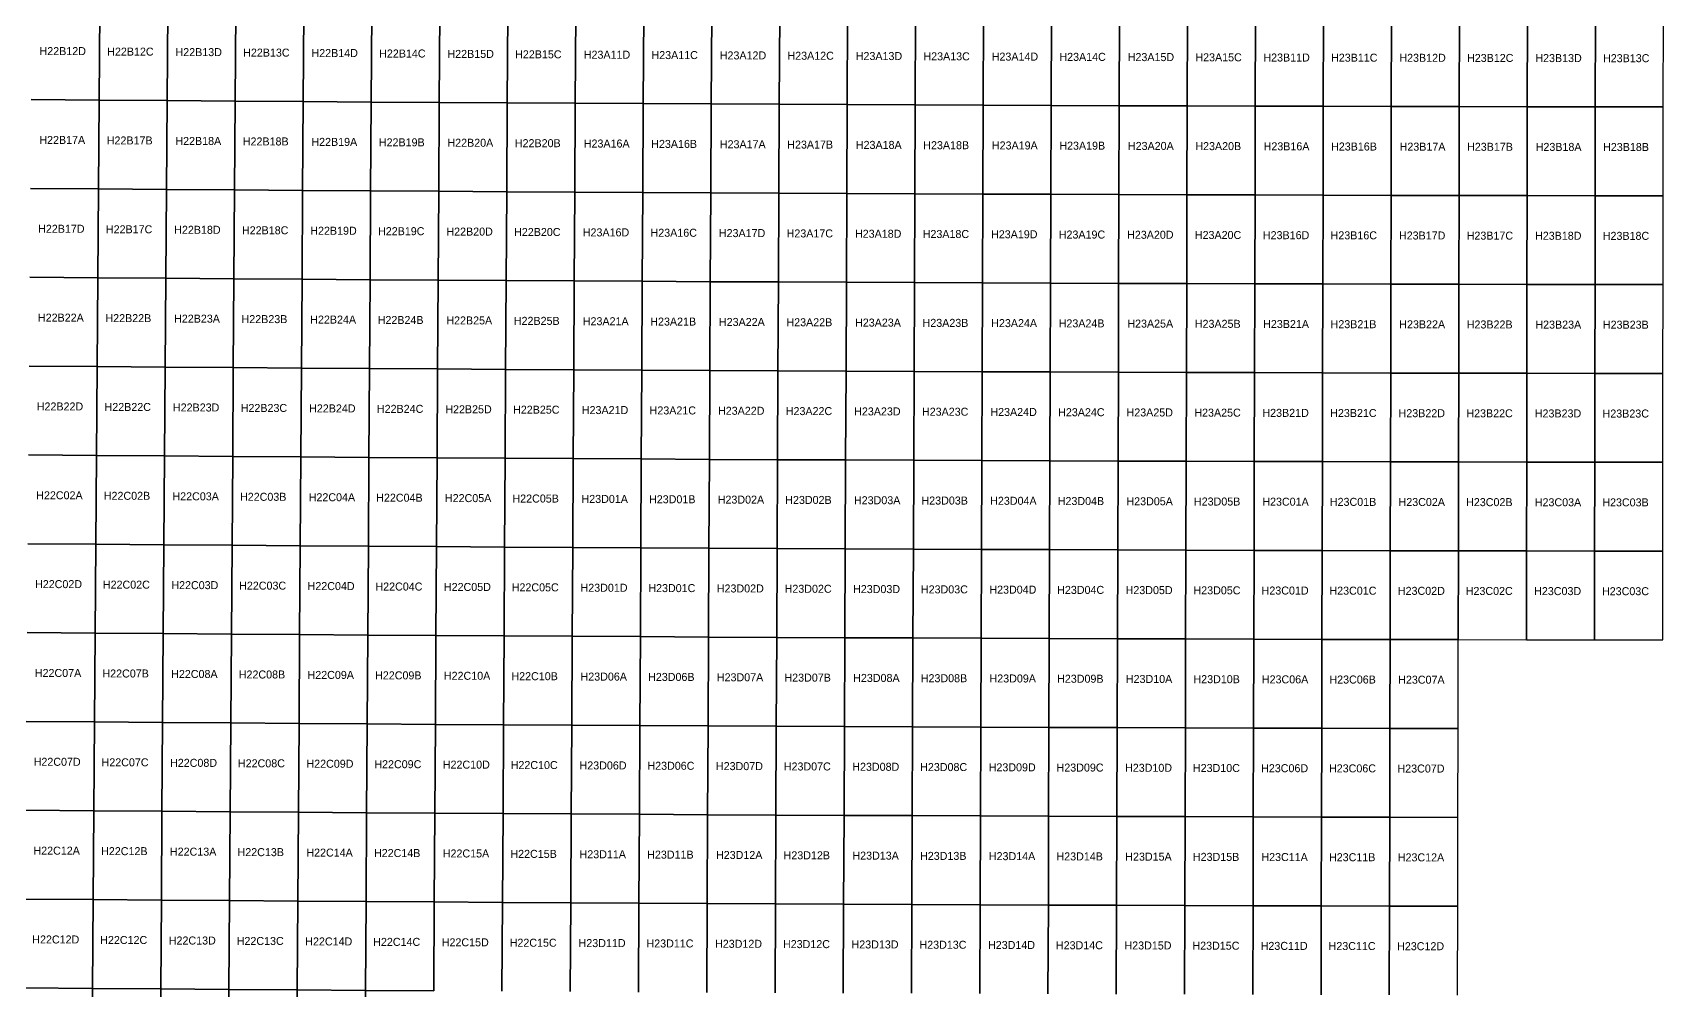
# Model space of a CAD drawing. Extents: x 333963 to 497885, y 4379816 to 4501773.
# Drawn here: x 440574 to 491508, y 4440791 to 4470720 of the extents above; entities that cross this region are included whole.
import ezdxf

# ---------------------------------------------------------------- set-up
doc = ezdxf.new("R2010")
doc.units = 0
doc.layers.add('PINDEX_5000', color=7, linetype='Continuous')

msp = doc.modelspace()

# ---------------------------------------------------------------- linework, layer by layer
at = {"layer": 'PINDEX_5000'}
for p, q in [((442654, 4468611), (442675, 4471387)), ((442675, 4471387), (442654, 4468611)), ((444778, 4468595), (444799, 4471371)), ((444799, 4471371), (444778, 4468595)), ((446902, 4468580), (446922, 4471356)), ((446922, 4471356), (446902, 4468580)), ((449026, 4468565), (449045, 4471341)), ((449045, 4471341), (449026, 4468565)), ((451150, 4468551), (451168, 4471327)), ((451168, 4471327), (451150, 4468551)), ((453274, 4468538), (453291, 4471314)), ((453291, 4471314), (453274, 4468538)), ((455398, 4468525), (455414, 4471301)), ((455414, 4471301), (455398, 4468525)), ((457522, 4468512), (457537, 4471288)), ((457537, 4471288), (457522, 4468512)), ((459646, 4468501), (459661, 4471277)), ((459661, 4471277), (459646, 4468501)), ((461770, 4468490), (461784, 4471266)), ((461784, 4471266), (461770, 4468490)), ((463894, 4468479), (463907, 4471255)), ((463907, 4471255), (463894, 4468479)), ((466017, 4468469), (466030, 4471245)), ((466030, 4471245), (466017, 4468469)), ((468141, 4468460), (468153, 4471236)), ((468153, 4471236), (468141, 4468460)), ((470265, 4468451), (470276, 4471227)), ((470276, 4471227), (470265, 4468451)), ((472389, 4468443), (472399, 4471219)), ((472399, 4471219), (472389, 4468443)), ((474513, 4468436), (474523, 4471212)), ((474523, 4471212), (474513, 4468436)), ((476637, 4468429), (476646, 4471205)), ((476646, 4471205), (476637, 4468429)), ((478761, 4468422), (478769, 4471198)), ((478769, 4471198), (478761, 4468422)), ((480885, 4468417), (480892, 4471193)), ((480892, 4471193), (480885, 4468417)), ((483009, 4468412), (483015, 4471188)), ((483015, 4471188), (483009, 4468412)), ((485133, 4468407), (485138, 4471183)), ((485138, 4471183), (485133, 4468407)), ((487257, 4468403), (487261, 4471179)), ((487261, 4471179), (487257, 4468403)), ((489380, 4468400), (489384, 4471176)), ((489384, 4471176), (489380, 4468400)), ((491504, 4468397), (491508, 4471173)), ((442654, 4468611), (440530, 4468628)), ((440530, 4468628), (442654, 4468611)), ((442633, 4465835), (442654, 4468611)), ((442654, 4468611), (442633, 4465835)), ((444778, 4468595), (442654, 4468611)), ((442654, 4468611), (444778, 4468595)), ((444758, 4465819), (444778, 4468595)), ((444778, 4468595), (444758, 4465819)), ((446902, 4468580), (444778, 4468595)), ((444778, 4468595), (446902, 4468580)), ((446883, 4465804), (446902, 4468580)), ((446902, 4468580), (446883, 4465804)), ((449026, 4468565), (446902, 4468580)), ((446902, 4468580), (449026, 4468565)), ((449007, 4465789), (449026, 4468565)), ((449026, 4468565), (449007, 4465789)), ((451150, 4468551), (449026, 4468565)), ((449026, 4468565), (451150, 4468551)), ((451132, 4465775), (451150, 4468551)), ((451150, 4468551), (451132, 4465775)), ((453274, 4468538), (451150, 4468551)), ((451150, 4468551), (453274, 4468538)), ((453257, 4465761), (453274, 4468538)), ((453274, 4468538), (453257, 4465761)), ((455398, 4468525), (453274, 4468538)), ((453274, 4468538), (455398, 4468525)), ((455381, 4465749), (455398, 4468525)), ((455398, 4468525), (455381, 4465749)), ((457522, 4468512), (455398, 4468525)), ((455398, 4468525), (457522, 4468512)), ((457506, 4465736), (457522, 4468512)), ((457522, 4468512), (457506, 4465736)), ((459646, 4468501), (457522, 4468512)), ((457522, 4468512), (459646, 4468501)), ((459631, 4465725), (459646, 4468501)), ((459646, 4468501), (459631, 4465725)), ((461770, 4468490), (459646, 4468501)), ((459646, 4468501), (461770, 4468490)), ((461755, 4465713), (461770, 4468490)), ((461770, 4468490), (461755, 4465713)), ((463894, 4468479), (461770, 4468490)), ((461770, 4468490), (463894, 4468479)), ((463880, 4465703), (463894, 4468479)), ((463894, 4468479), (463880, 4465703)), ((466017, 4468469), (463894, 4468479)), ((463894, 4468479), (466017, 4468469)), ((466005, 4465693), (466017, 4468469)), ((466017, 4468469), (466005, 4465693)), ((468141, 4468460), (466017, 4468469)), ((466017, 4468469), (468141, 4468460)), ((468130, 4465684), (468141, 4468460)), ((468141, 4468460), (468130, 4465684)), ((470265, 4468451), (468141, 4468460)), ((468141, 4468460), (470265, 4468451)), ((470254, 4465675), (470265, 4468451)), ((470265, 4468451), (470254, 4465675)), ((472389, 4468443), (470265, 4468451)), ((470265, 4468451), (472389, 4468443)), ((472379, 4465667), (472389, 4468443)), ((472389, 4468443), (472379, 4465667)), ((474513, 4468436), (472389, 4468443)), ((472389, 4468443), (474513, 4468436)), ((474504, 4465659), (474513, 4468436)), ((474513, 4468436), (474504, 4465659)), ((476637, 4468429), (474513, 4468436)), ((474513, 4468436), (476637, 4468429)), ((476628, 4465653), (476637, 4468429)), ((476637, 4468429), (476628, 4465653)), ((478761, 4468422), (476637, 4468429)), ((476637, 4468429), (478761, 4468422)), ((478753, 4465646), (478761, 4468422)), ((478761, 4468422), (478753, 4465646)), ((480885, 4468417), (478761, 4468422)), ((478761, 4468422), (480885, 4468417)), ((480878, 4465641), (480885, 4468417)), ((480885, 4468417), (480878, 4465641)), ((483009, 4468412), (480885, 4468417)), ((480885, 4468417), (483009, 4468412)), ((483002, 4465635), (483009, 4468412)), ((483009, 4468412), (483002, 4465635)), ((485133, 4468407), (483009, 4468412)), ((483009, 4468412), (485133, 4468407)), ((485127, 4465631), (485133, 4468407)), ((485133, 4468407), (485127, 4465631)), ((487257, 4468403), (485133, 4468407)), ((485133, 4468407), (487257, 4468403)), ((487252, 4465627), (487257, 4468403)), ((487257, 4468403), (487252, 4465627)), ((489380, 4468400), (487257, 4468403)), ((487257, 4468403), (489380, 4468400)), ((489377, 4465624), (489380, 4468400)), ((489380, 4468400), (489377, 4465624)), ((491504, 4468397), (489380, 4468400)), ((489380, 4468400), (491504, 4468397)), ((491501, 4465621), (491504, 4468397)), ((442633, 4465835), (440508, 4465851)), ((440508, 4465851), (442633, 4465835)), ((442612, 4463059), (442633, 4465835)), ((442633, 4465835), (442612, 4463059)), ((444758, 4465819), (442633, 4465835)), ((442633, 4465835), (444758, 4465819)), ((444737, 4463043), (444758, 4465819)), ((444758, 4465819), (444737, 4463043)), ((446883, 4465804), (444758, 4465819)), ((444758, 4465819), (446883, 4465804)), ((446863, 4463028), (446883, 4465804)), ((446883, 4465804), (446863, 4463028)), ((449007, 4465789), (446883, 4465804)), ((446883, 4465804), (449007, 4465789)), ((448988, 4463013), (449007, 4465789)), ((449007, 4465789), (448988, 4463013)), ((451132, 4465775), (449007, 4465789)), ((449007, 4465789), (451132, 4465775)), ((451114, 4462999), (451132, 4465775)), ((451132, 4465775), (451114, 4462999)), ((453257, 4465761), (451132, 4465775)), ((451132, 4465775), (453257, 4465761)), ((453239, 4462985), (453257, 4465761)), ((453257, 4465761), (453239, 4462985)), ((455381, 4465749), (453257, 4465761)), ((453257, 4465761), (455381, 4465749)), ((455365, 4462973), (455381, 4465749)), ((455381, 4465749), (455365, 4462973)), ((457506, 4465736), (455381, 4465749)), ((455381, 4465749), (457506, 4465736)), ((457490, 4462960), (457506, 4465736)), ((457506, 4465736), (457490, 4462960)), ((459631, 4465725), (457506, 4465736)), ((457506, 4465736), (459631, 4465725)), ((459616, 4462949), (459631, 4465725)), ((459631, 4465725), (459616, 4462949)), ((461755, 4465713), (459631, 4465725)), ((459631, 4465725), (461755, 4465713)), ((461741, 4462937), (461755, 4465713)), ((461755, 4465713), (461741, 4462937)), ((463880, 4465703), (461755, 4465713)), ((461755, 4465713), (463880, 4465703)), ((463867, 4462927), (463880, 4465703)), ((463880, 4465703), (463867, 4462927)), ((466005, 4465693), (463880, 4465703)), ((463880, 4465703), (466005, 4465693)), ((465992, 4462917), (466005, 4465693)), ((466005, 4465693), (465992, 4462917)), ((468130, 4465684), (466005, 4465693)), ((466005, 4465693), (468130, 4465684)), ((468118, 4462908), (468130, 4465684)), ((468130, 4465684), (468118, 4462908)), ((470254, 4465675), (468130, 4465684)), ((468130, 4465684), (470254, 4465675)), ((470243, 4462899), (470254, 4465675)), ((470254, 4465675), (470243, 4462899)), ((472379, 4465667), (470254, 4465675)), ((470254, 4465675), (472379, 4465667)), ((472369, 4462891), (472379, 4465667)), ((472379, 4465667), (472369, 4462891)), ((474504, 4465659), (472379, 4465667)), ((472379, 4465667), (474504, 4465659)), ((474494, 4462883), (474504, 4465659)), ((474504, 4465659), (474494, 4462883)), ((476628, 4465653), (474504, 4465659)), ((474504, 4465659), (476628, 4465653)), ((476620, 4462877), (476628, 4465653)), ((476628, 4465653), (476620, 4462877)), ((478753, 4465646), (476628, 4465653)), ((476628, 4465653), (478753, 4465646)), ((478745, 4462870), (478753, 4465646)), ((478753, 4465646), (478745, 4462870)), ((480878, 4465641), (478753, 4465646)), ((478753, 4465646), (480878, 4465641)), ((480871, 4462865), (480878, 4465641)), ((480878, 4465641), (480871, 4462865)), ((483002, 4465635), (480878, 4465641)), ((480878, 4465641), (483002, 4465635)), ((482996, 4462859), (483002, 4465635)), ((483002, 4465635), (482996, 4462859)), ((485127, 4465631), (483002, 4465635)), ((483002, 4465635), (485127, 4465631)), ((485122, 4462855), (485127, 4465631)), ((485127, 4465631), (485122, 4462855)), ((487252, 4465627), (485127, 4465631)), ((485127, 4465631), (487252, 4465627)), ((487247, 4462851), (487252, 4465627)), ((487252, 4465627), (487247, 4462851)), ((489377, 4465624), (487252, 4465627)), ((487252, 4465627), (489377, 4465624)), ((489373, 4462848), (489377, 4465624)), ((489377, 4465624), (489373, 4462848)), ((491501, 4465621), (489377, 4465624)), ((489377, 4465624), (491501, 4465621)), ((491498, 4462845), (491501, 4465621)), ((442612, 4463059), (440486, 4463075)), ((440486, 4463075), (442612, 4463059)), ((442591, 4460283), (442612, 4463059)), ((442612, 4463059), (442591, 4460283)), ((444737, 4463043), (442612, 4463059)), ((442612, 4463059), (444737, 4463043)), ((444717, 4460267), (444737, 4463043)), ((444737, 4463043), (444717, 4460267)), ((446863, 4463028), (444737, 4463043)), ((444737, 4463043), (446863, 4463028)), ((446843, 4460252), (446863, 4463028)), ((446863, 4463028), (446843, 4460252)), ((448988, 4463013), (446863, 4463028)), ((446863, 4463028), (448988, 4463013)), ((448970, 4460237), (448988, 4463013)), ((448988, 4463013), (448970, 4460237)), ((451114, 4462999), (448988, 4463013)), ((448988, 4463013), (451114, 4462999)), ((451096, 4460223), (451114, 4462999)), ((451114, 4462999), (451096, 4460223)), ((453239, 4462985), (451114, 4462999)), ((451114, 4462999), (453239, 4462985)), ((453222, 4460209), (453239, 4462985)), ((453239, 4462985), (453222, 4460209)), ((455365, 4462973), (453239, 4462985)), ((453239, 4462985), (455365, 4462973)), ((455348, 4460197), (455365, 4462973)), ((455365, 4462973), (455348, 4460197)), ((457490, 4462960), (455365, 4462973)), ((455365, 4462973), (457490, 4462960)), ((457475, 4460184), (457490, 4462960)), ((457490, 4462960), (457475, 4460184)), ((459616, 4462949), (457490, 4462960)), ((457490, 4462960), (459616, 4462949)), ((459601, 4460173), (459616, 4462949)), ((459616, 4462949), (459601, 4460173)), ((461741, 4462937), (459616, 4462949)), ((459616, 4462949), (461741, 4462937)), ((461727, 4460161), (461741, 4462937)), ((461741, 4462937), (461727, 4460161)), ((463867, 4462927), (461741, 4462937)), ((461741, 4462937), (463867, 4462927)), ((463854, 4460151), (463867, 4462927)), ((463867, 4462927), (463854, 4460151)), ((465992, 4462917), (463867, 4462927)), ((463867, 4462927), (465992, 4462917)), ((465980, 4460141), (465992, 4462917)), ((465992, 4462917), (465980, 4460141)), ((468118, 4462908), (465992, 4462917)), ((465992, 4462917), (468118, 4462908)), ((468106, 4460132), (468118, 4462908)), ((468118, 4462908), (468106, 4460132)), ((470243, 4462899), (468118, 4462908)), ((468118, 4462908), (470243, 4462899)), ((470232, 4460123), (470243, 4462899)), ((470243, 4462899), (470232, 4460123)), ((472369, 4462891), (470243, 4462899)), ((470243, 4462899), (472369, 4462891)), ((472359, 4460115), (472369, 4462891)), ((472369, 4462891), (472359, 4460115)), ((474494, 4462883), (472369, 4462891)), ((472369, 4462891), (474494, 4462883)), ((474485, 4460107), (474494, 4462883)), ((474494, 4462883), (474485, 4460107)), ((476620, 4462877), (474494, 4462883)), ((474494, 4462883), (476620, 4462877)), ((476611, 4460101), (476620, 4462877)), ((476620, 4462877), (476611, 4460101)), ((478745, 4462870), (476620, 4462877)), ((476620, 4462877), (478745, 4462870)), ((478737, 4460094), (478745, 4462870)), ((478745, 4462870), (478737, 4460094)), ((480871, 4462865), (478745, 4462870)), ((478745, 4462870), (480871, 4462865)), ((480864, 4460089), (480871, 4462865)), ((480871, 4462865), (480864, 4460089)), ((482996, 4462859), (480871, 4462865)), ((480871, 4462865), (482996, 4462859)), ((482990, 4460083), (482996, 4462859)), ((482996, 4462859), (482990, 4460083)), ((485122, 4462855), (482996, 4462859)), ((482996, 4462859), (485122, 4462855)), ((485116, 4460079), (485122, 4462855)), ((485122, 4462855), (485116, 4460079)), ((487247, 4462851), (485122, 4462855)), ((485122, 4462855), (487247, 4462851)), ((487242, 4460075), (487247, 4462851)), ((487247, 4462851), (487242, 4460075)), ((489373, 4462848), (487247, 4462851)), ((487247, 4462851), (489373, 4462848)), ((489369, 4460072), (489373, 4462848)), ((489373, 4462848), (489369, 4460072)), ((491498, 4462845), (489373, 4462848)), ((489373, 4462848), (491498, 4462845)), ((491495, 4460069), (491498, 4462845)), ((442591, 4460283), (440465, 4460299)), ((440465, 4460299), (442591, 4460283)), ((442570, 4457507), (442591, 4460283)), ((442591, 4460283), (442570, 4457507)), ((444717, 4460267), (442591, 4460283)), ((442591, 4460283), (444717, 4460267)), ((444697, 4457491), (444717, 4460267)), ((444717, 4460267), (444697, 4457491)), ((446843, 4460252), (444717, 4460267)), ((444717, 4460267), (446843, 4460252)), ((446824, 4457476), (446843, 4460252)), ((446843, 4460252), (446824, 4457476)), ((448970, 4460237), (446843, 4460252)), ((446843, 4460252), (448970, 4460237)), ((448951, 4457461), (448970, 4460237)), ((448970, 4460237), (448951, 4457461)), ((451096, 4460223), (448970, 4460237)), ((448970, 4460237), (451096, 4460223)), ((451078, 4457447), (451096, 4460223)), ((451096, 4460223), (451078, 4457447)), ((453222, 4460209), (451096, 4460223)), ((451096, 4460223), (453222, 4460209)), ((453205, 4457433), (453222, 4460209)), ((453222, 4460209), (453205, 4457433)), ((455348, 4460197), (453222, 4460209)), ((453222, 4460209), (455348, 4460197)), ((455332, 4457421), (455348, 4460197)), ((455348, 4460197), (455332, 4457421)), ((457475, 4460184), (455348, 4460197)), ((455348, 4460197), (457475, 4460184)), ((457459, 4457408), (457475, 4460184)), ((457475, 4460184), (457459, 4457408)), ((459601, 4460173), (457475, 4460184)), ((457475, 4460184), (459601, 4460173)), ((459586, 4457397), (459601, 4460173)), ((459601, 4460173), (459586, 4457397)), ((461727, 4460161), (459601, 4460173)), ((459601, 4460173), (461727, 4460161)), ((461713, 4457385), (461727, 4460161)), ((461727, 4460161), (461713, 4457385)), ((463854, 4460151), (461727, 4460161)), ((461727, 4460161), (463854, 4460151)), ((463840, 4457375), (463854, 4460151)), ((463854, 4460151), (463840, 4457375)), ((465980, 4460141), (463854, 4460151)), ((463854, 4460151), (465980, 4460141)), ((465967, 4457365), (465980, 4460141)), ((465980, 4460141), (465967, 4457365)), ((468106, 4460132), (465980, 4460141)), ((465980, 4460141), (468106, 4460132)), ((468094, 4457356), (468106, 4460132)), ((468106, 4460132), (468094, 4457356)), ((470232, 4460123), (468106, 4460132)), ((468106, 4460132), (470232, 4460123)), ((470221, 4457347), (470232, 4460123)), ((470232, 4460123), (470221, 4457347)), ((472359, 4460115), (470232, 4460123)), ((470232, 4460123), (472359, 4460115)), ((472348, 4457339), (472359, 4460115)), ((472359, 4460115), (472348, 4457339)), ((474485, 4460107), (472359, 4460115)), ((472359, 4460115), (474485, 4460107)), ((474475, 4457331), (474485, 4460107)), ((474485, 4460107), (474475, 4457331)), ((476611, 4460101), (474485, 4460107)), ((474485, 4460107), (476611, 4460101)), ((476603, 4457325), (476611, 4460101)), ((476611, 4460101), (476603, 4457325)), ((478737, 4460094), (476611, 4460101)), ((476611, 4460101), (478737, 4460094)), ((478730, 4457318), (478737, 4460094)), ((478737, 4460094), (478730, 4457318)), ((480864, 4460089), (478737, 4460094)), ((478737, 4460094), (480864, 4460089)), ((480857, 4457313), (480864, 4460089)), ((480864, 4460089), (480857, 4457313)), ((482990, 4460083), (480864, 4460089)), ((480864, 4460089), (482990, 4460083)), ((482984, 4457307), (482990, 4460083)), ((482990, 4460083), (482984, 4457307)), ((485116, 4460079), (482990, 4460083)), ((482990, 4460083), (485116, 4460079)), ((485111, 4457303), (485116, 4460079)), ((485116, 4460079), (485111, 4457303)), ((487242, 4460075), (485116, 4460079)), ((485116, 4460079), (487242, 4460075)), ((487238, 4457299), (487242, 4460075)), ((487242, 4460075), (487238, 4457299)), ((489369, 4460072), (487242, 4460075)), ((487242, 4460075), (489369, 4460072)), ((489365, 4457296), (489369, 4460072)), ((489369, 4460072), (489365, 4457296)), ((491495, 4460069), (489369, 4460072)), ((489369, 4460072), (491495, 4460069)), ((491492, 4457293), (491495, 4460069)), ((442570, 4457507), (440443, 4457523)), ((440443, 4457523), (442570, 4457507)), ((442549, 4454731), (442570, 4457507)), ((442570, 4457507), (442549, 4454731)), ((444697, 4457491), (442570, 4457507)), ((442570, 4457507), (444697, 4457491)), ((444676, 4454715), (444697, 4457491)), ((444697, 4457491), (444676, 4454715)), ((446824, 4457476), (444697, 4457491)), ((444697, 4457491), (446824, 4457476)), ((446804, 4454700), (446824, 4457476)), ((446824, 4457476), (446804, 4454700)), ((448951, 4457461), (446824, 4457476)), ((446824, 4457476), (448951, 4457461)), ((448932, 4454685), (448951, 4457461)), ((448951, 4457461), (448932, 4454685)), ((451078, 4457447), (448951, 4457461)), ((448951, 4457461), (451078, 4457447)), ((451060, 4454671), (451078, 4457447)), ((451078, 4457447), (451060, 4454671)), ((453205, 4457433), (451078, 4457447)), ((451078, 4457447), (453205, 4457433)), ((453188, 4454657), (453205, 4457433)), ((453205, 4457433), (453188, 4454657)), ((455332, 4457421), (453205, 4457433)), ((453205, 4457433), (455332, 4457421)), ((455316, 4454645), (455332, 4457421)), ((455332, 4457421), (455316, 4454645)), ((457459, 4457408), (455332, 4457421)), ((455332, 4457421), (457459, 4457408)), ((457443, 4454632), (457459, 4457408)), ((457459, 4457408), (457443, 4454632)), ((459586, 4457397), (457459, 4457408)), ((457459, 4457408), (459586, 4457397)), ((459571, 4454621), (459586, 4457397)), ((459586, 4457397), (459571, 4454621)), ((461713, 4457385), (459586, 4457397)), ((459586, 4457397), (461713, 4457385)), ((461699, 4454609), (461713, 4457385)), ((461713, 4457385), (461699, 4454609)), ((463840, 4457375), (461713, 4457385)), ((461713, 4457385), (463840, 4457375)), ((463827, 4454599), (463840, 4457375)), ((463840, 4457375), (463827, 4454599)), ((465967, 4457365), (463840, 4457375)), ((463840, 4457375), (465967, 4457365)), ((465955, 4454589), (465967, 4457365)), ((465967, 4457365), (465955, 4454589)), ((468094, 4457356), (465967, 4457365)), ((465967, 4457365), (468094, 4457356)), ((468083, 4454580), (468094, 4457356)), ((468094, 4457356), (468083, 4454580)), ((470221, 4457347), (468094, 4457356)), ((468094, 4457356), (470221, 4457347)), ((470210, 4454571), (470221, 4457347)), ((470221, 4457347), (470210, 4454571)), ((472348, 4457339), (470221, 4457347)), ((470221, 4457347), (472348, 4457339)), ((472338, 4454563), (472348, 4457339)), ((472348, 4457339), (472338, 4454563)), ((474475, 4457331), (472348, 4457339)), ((472348, 4457339), (474475, 4457331)), ((474466, 4454555), (474475, 4457331)), ((474475, 4457331), (474466, 4454555)), ((476603, 4457325), (474475, 4457331)), ((474475, 4457331), (476603, 4457325)), ((476594, 4454549), (476603, 4457325)), ((476603, 4457325), (476594, 4454549)), ((478730, 4457318), (476603, 4457325)), ((476603, 4457325), (478730, 4457318)), ((478722, 4454542), (478730, 4457318)), ((478730, 4457318), (478722, 4454542)), ((480857, 4457313), (478730, 4457318)), ((478730, 4457318), (480857, 4457313)), ((480850, 4454537), (480857, 4457313)), ((480857, 4457313), (480850, 4454537)), ((482984, 4457307), (480857, 4457313)), ((480857, 4457313), (482984, 4457307)), ((482977, 4454531), (482984, 4457307)), ((482984, 4457307), (482977, 4454531)), ((485111, 4457303), (482984, 4457307)), ((482984, 4457307), (485111, 4457303)), ((485105, 4454527), (485111, 4457303)), ((485111, 4457303), (485105, 4454527)), ((487238, 4457299), (485111, 4457303)), ((485111, 4457303), (487238, 4457299)), ((487233, 4454523), (487238, 4457299)), ((487238, 4457299), (487233, 4454523)), ((489365, 4457296), (487238, 4457299)), ((487238, 4457299), (489365, 4457296)), ((489361, 4454520), (489365, 4457296)), ((489365, 4457296), (489361, 4454520)), ((491492, 4457293), (489365, 4457296)), ((489365, 4457296), (491492, 4457293)), ((491489, 4454517), (491492, 4457293)), ((442549, 4454731), (440421, 4454747)), ((440421, 4454747), (442549, 4454731)), ((442527, 4451955), (442549, 4454731)), ((442549, 4454731), (442527, 4451955)), ((444676, 4454715), (442549, 4454731)), ((442549, 4454731), (444676, 4454715)), ((444656, 4451939), (444676, 4454715)), ((444676, 4454715), (444656, 4451939)), ((446804, 4454700), (444676, 4454715)), ((444676, 4454715), (446804, 4454700)), ((446785, 4451924), (446804, 4454700)), ((446804, 4454700), (446785, 4451924)), ((448932, 4454685), (446804, 4454700)), ((446804, 4454700), (448932, 4454685)), ((448913, 4451909), (448932, 4454685)), ((448932, 4454685), (448913, 4451909)), ((451060, 4454671), (448932, 4454685)), ((448932, 4454685), (451060, 4454671)), ((451042, 4451895), (451060, 4454671)), ((451060, 4454671), (451042, 4451895)), ((453188, 4454657), (451060, 4454671)), ((451060, 4454671), (453188, 4454657)), ((453171, 4451881), (453188, 4454657)), ((453188, 4454657), (453171, 4451881)), ((455316, 4454645), (453188, 4454657)), ((453188, 4454657), (455316, 4454645)), ((455299, 4451869), (455316, 4454645)), ((455316, 4454645), (455299, 4451869)), ((457443, 4454632), (455316, 4454645)), ((455316, 4454645), (457443, 4454632)), ((457428, 4451856), (457443, 4454632)), ((457443, 4454632), (457428, 4451856)), ((459571, 4454621), (457443, 4454632)), ((457443, 4454632), (459571, 4454621)), ((459556, 4451845), (459571, 4454621)), ((459571, 4454621), (459556, 4451845)), ((461699, 4454609), (459571, 4454621)), ((459571, 4454621), (461699, 4454609)), ((461685, 4451833), (461699, 4454609)), ((461699, 4454609), (461685, 4451833)), ((463827, 4454599), (461699, 4454609)), ((461699, 4454609), (463827, 4454599)), ((463814, 4451823), (463827, 4454599)), ((463827, 4454599), (463814, 4451823)), ((465955, 4454589), (463827, 4454599)), ((463827, 4454599), (465955, 4454589)), ((465942, 4451813), (465955, 4454589)), ((465955, 4454589), (465942, 4451813)), ((468083, 4454580), (465955, 4454589)), ((465955, 4454589), (468083, 4454580)), ((468071, 4451804), (468083, 4454580)), ((468083, 4454580), (468071, 4451804)), ((470210, 4454571), (468083, 4454580)), ((468083, 4454580), (470210, 4454571)), ((470199, 4451795), (470210, 4454571)), ((470210, 4454571), (470199, 4451795)), ((472338, 4454563), (470210, 4454571)), ((470210, 4454571), (472338, 4454563)), ((472328, 4451787), (472338, 4454563)), ((472338, 4454563), (472328, 4451787)), ((474466, 4454555), (472338, 4454563)), ((472338, 4454563), (474466, 4454555)), ((474457, 4451780), (474466, 4454555)), ((474466, 4454555), (474457, 4451780)), ((476594, 4454549), (474466, 4454555)), ((474466, 4454555), (476594, 4454549)), ((476585, 4451773), (476594, 4454549)), ((476594, 4454549), (476585, 4451773)), ((478722, 4454542), (476594, 4454549)), ((476594, 4454549), (478722, 4454542)), ((478714, 4451766), (478722, 4454542)), ((478722, 4454542), (478714, 4451766)), ((480850, 4454537), (478722, 4454542)), ((478722, 4454542), (480850, 4454537)), ((480843, 4451761), (480850, 4454537)), ((480850, 4454537), (480843, 4451761)), ((482977, 4454531), (480850, 4454537)), ((480850, 4454537), (482977, 4454531)), ((482971, 4451756), (482977, 4454531)), ((482977, 4454531), (482971, 4451756)), ((485105, 4454527), (482977, 4454531)), ((482977, 4454531), (485105, 4454527)), ((485100, 4451751), (485105, 4454527)), ((485105, 4454527), (485100, 4451751)), ((487233, 4454523), (485105, 4454527)), ((485105, 4454527), (487233, 4454523)), ((487228, 4451747), (487233, 4454523)), ((487233, 4454523), (487228, 4451747)), ((489361, 4454520), (487233, 4454523)), ((487233, 4454523), (489361, 4454520)), ((489357, 4451744), (489361, 4454520)), ((489361, 4454520), (489357, 4451744)), ((491489, 4454517), (489361, 4454520)), ((489361, 4454520), (491489, 4454517)), ((491486, 4451741), (491489, 4454517)), ((442527, 4451955), (440399, 4451971)), ((440399, 4451971), (442527, 4451955)), ((442506, 4449179), (442527, 4451955)), ((442527, 4451955), (442506, 4449179)), ((444656, 4451939), (442527, 4451955)), ((442527, 4451955), (444656, 4451939)), ((444636, 4449163), (444656, 4451939)), ((444656, 4451939), (444636, 4449163)), ((446785, 4451924), (444656, 4451939)), ((444656, 4451939), (446785, 4451924)), ((446765, 4449148), (446785, 4451924)), ((446785, 4451924), (446765, 4449148)), ((448913, 4451909), (446785, 4451924)), ((446785, 4451924), (448913, 4451909)), ((448895, 4449133), (448913, 4451909)), ((448913, 4451909), (448895, 4449133)), ((451042, 4451895), (448913, 4451909)), ((448913, 4451909), (451042, 4451895)), ((451024, 4449119), (451042, 4451895)), ((451042, 4451895), (451024, 4449119)), ((453171, 4451881), (451042, 4451895)), ((451042, 4451895), (453171, 4451881)), ((453153, 4449105), (453171, 4451881)), ((453171, 4451881), (453153, 4449105)), ((455299, 4451869), (453171, 4451881)), ((453171, 4451881), (455299, 4451869)), ((455283, 4449093), (455299, 4451869)), ((455299, 4451869), (455283, 4449093)), ((457428, 4451856), (455299, 4451869)), ((455299, 4451869), (457428, 4451856)), ((457412, 4449080), (457428, 4451856)), ((457428, 4451856), (457412, 4449080)), ((459556, 4451845), (457428, 4451856)), ((457428, 4451856), (459556, 4451845)), ((459542, 4449069), (459556, 4451845)), ((459556, 4451845), (459542, 4449069)), ((461685, 4451833), (459556, 4451845)), ((459556, 4451845), (461685, 4451833)), ((461671, 4449057), (461685, 4451833)), ((461685, 4451833), (461671, 4449057)), ((463814, 4451823), (461685, 4451833)), ((461685, 4451833), (463814, 4451823)), ((463800, 4449047), (463814, 4451823)), ((463814, 4451823), (463800, 4449047)), ((465942, 4451813), (463814, 4451823)), ((463814, 4451823), (465942, 4451813)), ((465930, 4449037), (465942, 4451813)), ((465942, 4451813), (465930, 4449037)), ((468071, 4451804), (465942, 4451813)), ((465942, 4451813), (468071, 4451804)), ((468059, 4449028), (468071, 4451804)), ((468071, 4451804), (468059, 4449028)), ((470199, 4451795), (468071, 4451804)), ((468071, 4451804), (470199, 4451795)), ((470189, 4449019), (470199, 4451795)), ((470199, 4451795), (470189, 4449019)), ((472328, 4451787), (470199, 4451795)), ((470199, 4451795), (472328, 4451787)), ((472318, 4449011), (472328, 4451787)), ((472328, 4451787), (472318, 4449011)), ((474457, 4451780), (472328, 4451787)), ((472328, 4451787), (474457, 4451780)), ((474447, 4449004), (474457, 4451780)), ((474457, 4451780), (474447, 4449004)), ((476585, 4451773), (474457, 4451780)), ((474457, 4451780), (476585, 4451773)), ((476577, 4448997), (476585, 4451773)), ((476585, 4451773), (476577, 4448997)), ((478714, 4451766), (476585, 4451773)), ((476585, 4451773), (478714, 4451766)), ((478706, 4448990), (478714, 4451766)), ((478714, 4451766), (478706, 4448990)), ((480843, 4451761), (478714, 4451766)), ((478714, 4451766), (480843, 4451761)), ((480836, 4448985), (480843, 4451761)), ((480843, 4451761), (480836, 4448985)), ((482971, 4451756), (480843, 4451761)), ((480843, 4451761), (482971, 4451756)), ((482965, 4448980), (482971, 4451756)), ((482971, 4451756), (482965, 4448980)), ((485100, 4451751), (482971, 4451756)), ((482971, 4451756), (485100, 4451751)), ((485094, 4448975), (485100, 4451751)), ((485100, 4451751), (487228, 4451747)), ((487228, 4451747), (489357, 4451744)), ((489357, 4451744), (491486, 4451741)), ((442506, 4449179), (440377, 4449195)), ((440377, 4449195), (442506, 4449179)), ((442485, 4446403), (442506, 4449179)), ((442506, 4449179), (442485, 4446403)), ((444636, 4449163), (442506, 4449179)), ((442506, 4449179), (444636, 4449163)), ((444615, 4446387), (444636, 4449163)), ((444636, 4449163), (444615, 4446387)), ((446765, 4449148), (444636, 4449163)), ((444636, 4449163), (446765, 4449148)), ((446746, 4446372), (446765, 4449148)), ((446765, 4449148), (446746, 4446372)), ((448895, 4449133), (446765, 4449148)), ((446765, 4449148), (448895, 4449133)), ((448876, 4446357), (448895, 4449133)), ((448895, 4449133), (448876, 4446357)), ((451024, 4449119), (448895, 4449133)), ((448895, 4449133), (451024, 4449119)), ((451006, 4446343), (451024, 4449119)), ((451024, 4449119), (451006, 4446343)), ((453153, 4449105), (451024, 4449119)), ((451024, 4449119), (453153, 4449105)), ((453136, 4446329), (453153, 4449105)), ((453153, 4449105), (453136, 4446329)), ((455283, 4449093), (453153, 4449105)), ((453153, 4449105), (455283, 4449093)), ((455266, 4446317), (455283, 4449093)), ((455283, 4449093), (455266, 4446317)), ((457412, 4449080), (455283, 4449093)), ((455283, 4449093), (457412, 4449080)), ((457397, 4446304), (457412, 4449080)), ((457412, 4449080), (457397, 4446304)), ((459542, 4449069), (457412, 4449080)), ((457412, 4449080), (459542, 4449069)), ((459527, 4446293), (459542, 4449069)), ((459542, 4449069), (459527, 4446293)), ((461671, 4449057), (459542, 4449069)), ((459542, 4449069), (461671, 4449057)), ((461657, 4446282), (461671, 4449057)), ((461671, 4449057), (461657, 4446282)), ((463800, 4449047), (461671, 4449057)), ((461671, 4449057), (463800, 4449047)), ((463787, 4446271), (463800, 4449047)), ((463800, 4449047), (463787, 4446271)), ((465930, 4449037), (463800, 4449047)), ((463800, 4449047), (465930, 4449037)), ((465917, 4446261), (465930, 4449037)), ((465930, 4449037), (465917, 4446261)), ((468059, 4449028), (465930, 4449037)), ((465930, 4449037), (468059, 4449028)), ((468047, 4446252), (468059, 4449028)), ((468059, 4449028), (468047, 4446252)), ((470189, 4449019), (468059, 4449028)), ((468059, 4449028), (470189, 4449019)), ((470178, 4446243), (470189, 4449019)), ((470189, 4449019), (470178, 4446243)), ((472318, 4449011), (470189, 4449019)), ((470189, 4449019), (472318, 4449011)), ((472308, 4446235), (472318, 4449011)), ((472318, 4449011), (472308, 4446235)), ((474447, 4449004), (472318, 4449011)), ((472318, 4449011), (474447, 4449004)), ((474438, 4446228), (474447, 4449004)), ((474447, 4449004), (474438, 4446228)), ((476577, 4448997), (474447, 4449004)), ((474447, 4449004), (476577, 4448997)), ((476568, 4446221), (476577, 4448997)), ((476577, 4448997), (476568, 4446221)), ((478706, 4448990), (476577, 4448997)), ((476577, 4448997), (478706, 4448990)), ((478698, 4446214), (478706, 4448990)), ((478706, 4448990), (478698, 4446214)), ((480836, 4448985), (478706, 4448990)), ((478706, 4448990), (480836, 4448985)), ((480828, 4446209), (480836, 4448985)), ((480836, 4448985), (480828, 4446209)), ((482965, 4448980), (480836, 4448985)), ((480836, 4448985), (482965, 4448980)), ((482959, 4446204), (482965, 4448980)), ((482965, 4448980), (482959, 4446204)), ((485094, 4448975), (482965, 4448980)), ((482965, 4448980), (485094, 4448975)), ((485089, 4446199), (485094, 4448975)), ((442485, 4446403), (440355, 4446419)), ((440355, 4446419), (442485, 4446403)), ((442464, 4443627), (442485, 4446403)), ((442485, 4446403), (442464, 4443627)), ((444615, 4446387), (442485, 4446403)), ((442485, 4446403), (444615, 4446387)), ((444595, 4443611), (444615, 4446387)), ((444615, 4446387), (444595, 4443611)), ((446746, 4446372), (444615, 4446387)), ((444615, 4446387), (446746, 4446372)), ((446726, 4443596), (446746, 4446372)), ((446746, 4446372), (446726, 4443596)), ((448876, 4446357), (446746, 4446372)), ((446746, 4446372), (448876, 4446357)), ((448857, 4443581), (448876, 4446357)), ((448876, 4446357), (448857, 4443581)), ((451006, 4446343), (448876, 4446357)), ((448876, 4446357), (451006, 4446343)), ((450988, 4443567), (451006, 4446343)), ((451006, 4446343), (450988, 4443567)), ((453136, 4446329), (451006, 4446343)), ((451006, 4446343), (453136, 4446329)), ((453119, 4443554), (453136, 4446329)), ((453136, 4446329), (453119, 4443554)), ((455266, 4446317), (453136, 4446329)), ((453136, 4446329), (455266, 4446317)), ((455250, 4443541), (455266, 4446317)), ((455266, 4446317), (455250, 4443541)), ((457397, 4446304), (455266, 4446317)), ((455266, 4446317), (457397, 4446304)), ((457381, 4443528), (457397, 4446304)), ((457397, 4446304), (457381, 4443528)), ((459527, 4446293), (457397, 4446304)), ((457397, 4446304), (459527, 4446293)), ((459512, 4443517), (459527, 4446293)), ((459527, 4446293), (459512, 4443517)), ((461657, 4446282), (459527, 4446293)), ((459527, 4446293), (461657, 4446282)), ((461643, 4443506), (461657, 4446282)), ((461657, 4446282), (461643, 4443506)), ((463787, 4446271), (461657, 4446282)), ((461657, 4446282), (463787, 4446271)), ((463774, 4443495), (463787, 4446271)), ((463787, 4446271), (463774, 4443495)), ((465917, 4446261), (463787, 4446271)), ((463787, 4446271), (465917, 4446261)), ((465905, 4443485), (465917, 4446261)), ((465917, 4446261), (465905, 4443485)), ((468047, 4446252), (465917, 4446261)), ((465917, 4446261), (468047, 4446252)), ((468036, 4443476), (468047, 4446252)), ((468047, 4446252), (468036, 4443476)), ((470178, 4446243), (468047, 4446252)), ((468047, 4446252), (470178, 4446243)), ((470167, 4443467), (470178, 4446243)), ((470178, 4446243), (470167, 4443467)), ((472308, 4446235), (470178, 4446243)), ((470178, 4446243), (472308, 4446235)), ((472298, 4443459), (472308, 4446235)), ((472308, 4446235), (472298, 4443459)), ((474438, 4446228), (472308, 4446235)), ((472308, 4446235), (474438, 4446228)), ((474429, 4443452), (474438, 4446228)), ((474438, 4446228), (474429, 4443452)), ((476568, 4446221), (474438, 4446228)), ((474438, 4446228), (476568, 4446221)), ((476560, 4443445), (476568, 4446221)), ((476568, 4446221), (476560, 4443445)), ((478698, 4446214), (476568, 4446221)), ((476568, 4446221), (478698, 4446214)), ((478691, 4443438), (478698, 4446214)), ((478698, 4446214), (478691, 4443438)), ((480828, 4446209), (478698, 4446214)), ((478698, 4446214), (480828, 4446209)), ((480821, 4443433), (480828, 4446209)), ((480828, 4446209), (480821, 4443433)), ((482959, 4446204), (480828, 4446209)), ((480828, 4446209), (482959, 4446204)), ((482952, 4443428), (482959, 4446204)), ((482959, 4446204), (482952, 4443428)), ((485089, 4446199), (482959, 4446204)), ((482959, 4446204), (485089, 4446199)), ((485083, 4443423), (485089, 4446199)), ((442464, 4443627), (440333, 4443643)), ((440333, 4443643), (442464, 4443627)), ((442443, 4440851), (442464, 4443627)), ((442464, 4443627), (442443, 4440851)), ((444595, 4443611), (442464, 4443627)), ((442464, 4443627), (444595, 4443611)), ((444575, 4440835), (444595, 4443611)), ((444595, 4443611), (444575, 4440835)), ((446726, 4443596), (444595, 4443611)), ((444595, 4443611), (446726, 4443596)), ((446707, 4440820), (446726, 4443596)), ((446726, 4443596), (446707, 4440820)), ((448857, 4443581), (446726, 4443596)), ((446726, 4443596), (448857, 4443581)), ((448838, 4440805), (448857, 4443581)), ((448857, 4443581), (448838, 4440805)), ((450988, 4443567), (448857, 4443581)), ((448857, 4443581), (450988, 4443567)), ((450970, 4440791), (450988, 4443567)), ((450988, 4443567), (450970, 4440791)), ((453119, 4443554), (450988, 4443567)), ((450988, 4443567), (453119, 4443554)), ((453102, 4440778), (453119, 4443554)), ((453119, 4443554), (453102, 4440778)), ((455250, 4443541), (453119, 4443554)), ((453119, 4443554), (455250, 4443541)), ((455234, 4440765), (455250, 4443541)), ((455250, 4443541), (455234, 4440765)), ((457381, 4443528), (455250, 4443541)), ((455250, 4443541), (457381, 4443528)), ((457365, 4440752), (457381, 4443528)), ((457381, 4443528), (457365, 4440752)), ((459512, 4443517), (457381, 4443528)), ((457381, 4443528), (459512, 4443517)), ((459497, 4440741), (459512, 4443517)), ((459512, 4443517), (459497, 4440741)), ((461643, 4443506), (459512, 4443517)), ((459512, 4443517), (461643, 4443506)), ((461629, 4440730), (461643, 4443506)), ((461643, 4443506), (461629, 4440730)), ((463774, 4443495), (461643, 4443506)), ((461643, 4443506), (463774, 4443495)), ((463761, 4440719), (463774, 4443495)), ((463774, 4443495), (463761, 4440719)), ((465905, 4443485), (463774, 4443495)), ((463774, 4443495), (465905, 4443485)), ((465892, 4440709), (465905, 4443485)), ((465905, 4443485), (465892, 4440709)), ((468036, 4443476), (465905, 4443485)), ((465905, 4443485), (468036, 4443476)), ((468024, 4440700), (468036, 4443476)), ((468036, 4443476), (468024, 4440700)), ((470167, 4443467), (468036, 4443476)), ((468036, 4443476), (470167, 4443467)), ((470156, 4440691), (470167, 4443467)), ((470167, 4443467), (470156, 4440691)), ((472298, 4443459), (470167, 4443467)), ((470167, 4443467), (472298, 4443459)), ((472287, 4440683), (472298, 4443459)), ((472298, 4443459), (472287, 4440683)), ((474429, 4443452), (472298, 4443459)), ((472298, 4443459), (474429, 4443452)), ((474419, 4440676), (474429, 4443452)), ((474429, 4443452), (474419, 4440676)), ((476560, 4443445), (474429, 4443452)), ((474429, 4443452), (476560, 4443445)), ((476551, 4440669), (476560, 4443445)), ((476560, 4443445), (476551, 4440669)), ((478691, 4443438), (476560, 4443445)), ((476560, 4443445), (478691, 4443438)), ((478683, 4440663), (478691, 4443438)), ((478691, 4443438), (478683, 4440663)), ((480821, 4443433), (478691, 4443438)), ((478691, 4443438), (480821, 4443433)), ((480814, 4440657), (480821, 4443433)), ((480821, 4443433), (480814, 4440657)), ((482952, 4443428), (480821, 4443433)), ((480821, 4443433), (482952, 4443428)), ((482946, 4440652), (482952, 4443428)), ((482952, 4443428), (482946, 4440652)), ((485083, 4443423), (482952, 4443428)), ((482952, 4443428), (485083, 4443423)), ((485078, 4440647), (485083, 4443423)), ((442443, 4440851), (440311, 4440867)), ((440311, 4440867), (442443, 4440851)), ((442422, 4438075), (442443, 4440851)), ((442443, 4440851), (442422, 4438075)), ((444575, 4440835), (442443, 4440851)), ((442443, 4440851), (444575, 4440835)), ((444555, 4438059), (444575, 4440835)), ((444575, 4440835), (444555, 4438059)), ((446707, 4440820), (444575, 4440835)), ((444575, 4440835), (446707, 4440820)), ((446687, 4438044), (446707, 4440820)), ((446707, 4440820), (446687, 4438044)), ((448838, 4440805), (446707, 4440820)), ((446707, 4440820), (448838, 4440805)), ((448820, 4438029), (448838, 4440805)), ((448838, 4440805), (448820, 4438029)), ((450970, 4440791), (448838, 4440805)), ((448838, 4440805), (450970, 4440791)), ((450952, 4438015), (450970, 4440791)), ((450970, 4440791), (450952, 4438015)), ((453102, 4440778), (450970, 4440791)), ((450970, 4440791), (453102, 4440778))]:
    msp.add_line(p, q, dxfattribs=at)

# ---------------------------------------------------------------- texts
for s, p in [('H22B12D', (440790, 4470017)), ('H22B12C', (442904, 4470001)), ('H22B13D', (445037, 4469985)), ('H22B13C', (447151, 4469970)), ('H22B14D', (449284, 4469956)), ('H22B14C', (451398, 4469942)), ('H22B15D', (453531, 4469929)), ('H22B15C', (455645, 4469916)), ('H23A11D', (457789, 4469904)), ('H23A11C', (459903, 4469893)), ('H23A12D', (462036, 4469882)), ('H23A12C', (464150, 4469872)), ('H23A13D', (466283, 4469862)), ('H23A13C', (468397, 4469853)), ('H23A14D', (470530, 4469845)), ('H23A14C', (472644, 4469837)), ('H23A15D', (474777, 4469830)), ('H23A15C', (476891, 4469823)), ('H23B11D', (479014, 4469817)), ('H23B11C', (481128, 4469812)), ('H23B12D', (483261, 4469807)), ('H23B12C', (485375, 4469803)), ('H23B13D', (487508, 4469799)), ('H23B13C', (489622, 4469796)), ('H22B17A', (440784, 4467241)), ('H22B17B', (442890, 4467225)), ('H22B18A', (445033, 4467209)), ('H22B18B', (447139, 4467194)), ('H22B19A', (449281, 4467180)), ('H22B19B', (451388, 4467166)), ('H22B20A', (453530, 4467153)), ('H22B20B', (455636, 4467140)), ('H23A16A', (457789, 4467128)), ('H23A16B', (459895, 4467117)), ('H23A17A', (462038, 4467106)), ('H23A17B', (464144, 4467096)), ('H23A18A', (466286, 4467086)), ('H23A18B', (468392, 4467077)), ('H23A19A', (470535, 4467069)), ('H23A19B', (472641, 4467061)), ('H23A20A', (474783, 4467054)), ('H23A20B', (476889, 4467047)), ('H23B16A', (479022, 4467041)), ('H23B16B', (481128, 4467036)), ('H23B17A', (483270, 4467031)), ('H23B17B', (485376, 4467027)), ('H23B18A', (487519, 4467023)), ('H23B18B', (489625, 4467020)), ('H22B17D', (440747, 4464465)), ('H22B17C', (442863, 4464449)), ('H22B18D', (444997, 4464433)), ('H22B18C', (447113, 4464418)), ('H22B19D', (449247, 4464404)), ('H22B19C', (451363, 4464390)), ('H22B20D', (453498, 4464377)), ('H22B20C', (455613, 4464364)), ('H23A16D', (457758, 4464352)), ('H23A16C', (459874, 4464341)), ('H23A17D', (462008, 4464330)), ('H23A17C', (464124, 4464320)), ('H23A18D', (466259, 4464310)), ('H23A18C', (468374, 4464301)), ('H23A19D', (470509, 4464293)), ('H23A19C', (472624, 4464285)), ('H23A20D', (474759, 4464278)), ('H23A20C', (476874, 4464271)), ('H23B16D', (478999, 4464265)), ('H23B16C', (481114, 4464260)), ('H23B17D', (483249, 4464255)), ('H23B17C', (485364, 4464251)), ('H23B18D', (487499, 4464247)), ('H23B18C', (489615, 4464244)), ('H22B22A', (440741, 4461689)), ('H22B22B', (442849, 4461673)), ('H22B23A', (444993, 4461657)), ('H22B23B', (447100, 4461642)), ('H22B24A', (449245, 4461628)), ('H22B24B', (451352, 4461614)), ('H22B25A', (453496, 4461601)), ('H22B25B', (455604, 4461588)), ('H23A21A', (457758, 4461576)), ('H23A21B', (459866, 4461565)), ('H23A22A', (462010, 4461554)), ('H23A22B', (464118, 4461544)), ('H23A23A', (466262, 4461534)), ('H23A23B', (468370, 4461525)), ('H23A24A', (470514, 4461517)), ('H23A24B', (472621, 4461509)), ('H23A25A', (474765, 4461502)), ('H23A25B', (476873, 4461495)), ('H23B21A', (479007, 4461489)), ('H23B21B', (481114, 4461484)), ('H23B22A', (483259, 4461479)), ('H23B22B', (485366, 4461475)), ('H23B23A', (487510, 4461471)), ('H23B23B', (489618, 4461468)), ('H22B22D', (440704, 4458913)), ('H22B22C', (442821, 4458897)), ('H22B23D', (444957, 4458881)), ('H22B23C', (447074, 4458866)), ('H22B24D', (449211, 4458852)), ('H22B24C', (451328, 4458838)), ('H22B25D', (453464, 4458825)), ('H22B25C', (455581, 4458812)), ('H23A21D', (457728, 4458800)), ('H23A21C', (459845, 4458789)), ('H23A22D', (461981, 4458778)), ('H23A22C', (464098, 4458768)), ('H23A23D', (466234, 4458758)), ('H23A23C', (468351, 4458749)), ('H23A24D', (470488, 4458741)), ('H23A24C', (472605, 4458733)), ('H23A25D', (474741, 4458726)), ('H23A25C', (476858, 4458719)), ('H23B21D', (478984, 4458713)), ('H23B21C', (481101, 4458708)), ('H23B22D', (483237, 4458703)), ('H23B22C', (485354, 4458699)), ('H23B23D', (487491, 4458695)), ('H23B23C', (489608, 4458692)), ('H22C02A', (440687, 4456137)), ('H22C02B', (442797, 4456121)), ('H22C03A', (444942, 4456105)), ('H22C03B', (447052, 4456090)), ('H22C04A', (449197, 4456076)), ('H22C04B', (451306, 4456062)), ('H22C05A', (453452, 4456049)), ('H22C05B', (455561, 4456036)), ('H23D01A', (457717, 4456024)), ('H23D01B', (459827, 4456013)), ('H23D02A', (461972, 4456002)), ('H23D02B', (464081, 4455992)), ('H23D03A', (466227, 4455982)), ('H23D03B', (468336, 4455973)), ('H23D04A', (470482, 4455965)), ('H23D04B', (472591, 4455957)), ('H23D05A', (474737, 4455950)), ('H23D05B', (476846, 4455943)), ('H23C01A', (478981, 4455937)), ('H23C01B', (481091, 4455932)), ('H23C02A', (483236, 4455927)), ('H23C02B', (485346, 4455923)), ('H23C03A', (487491, 4455919)), ('H23C03B', (489600, 4455916)), ('H22C02D', (440650, 4453361)), ('H22C02C', (442769, 4453345)), ('H22C03D', (444907, 4453329)), ('H22C03C', (447025, 4453314)), ('H22C04D', (449163, 4453300)), ('H22C04C', (451282, 4453286)), ('H22C05D', (453420, 4453273)), ('H22C05C', (455538, 4453260)), ('H23D01D', (457687, 4453248)), ('H23D01C', (459805, 4453237)), ('H23D02D', (461943, 4453226)), ('H23D02C', (464062, 4453216)), ('H23D03D', (466199, 4453206)), ('H23D03C', (468318, 4453197)), ('H23D04D', (470456, 4453189)), ('H23D04C', (472574, 4453181)), ('H23D05D', (474712, 4453174)), ('H23D05C', (476831, 4453167)), ('H23C01D', (478959, 4453161)), ('H23C01C', (481077, 4453156)), ('H23C02D', (483215, 4453151)), ('H23C02C', (485334, 4453147)), ('H23C03D', (487471, 4453143)), ('H23C03C', (489590, 4453140)), ('H22C07A', (440644, 4450585)), ('H22C07B', (442755, 4450569)), ('H22C08A', (444902, 4450553)), ('H22C08B', (447013, 4450538)), ('H22C09A', (449161, 4450524)), ('H22C09B', (451271, 4450510)), ('H22C10A', (453419, 4450497)), ('H22C10B', (455529, 4450484)), ('H23D06A', (457687, 4450472)), ('H23D06B', (459798, 4450461)), ('H23D07A', (461945, 4450450)), ('H23D07B', (464056, 4450440)), ('H23D08A', (466203, 4450430)), ('H23D08B', (468314, 4450421)), ('H23D09A', (470461, 4450413)), ('H23D09B', (472572, 4450405)), ('H23D10A', (474719, 4450398)), ('H23D10B', (476830, 4450391)), ('H23C06A', (478967, 4450385)), ('H23C06B', (481077, 4450380)), ('H23C07A', (483225, 4450375)), ('H22C07D', (440607, 4447809)), ('H22C07C', (442728, 4447793)), ('H22C08D', (444867, 4447777)), ('H22C08C', (446987, 4447762)), ('H22C09D', (449127, 4447748)), ('H22C09C', (451247, 4447734)), ('H22C10D', (453386, 4447721)), ('H22C10C', (455506, 4447708)), ('H23D06D', (457656, 4447696)), ('H23D06C', (459776, 4447685)), ('H23D07D', (461916, 4447674)), ('H23D07C', (464036, 4447664)), ('H23D08D', (466175, 4447654)), ('H23D08C', (468295, 4447645)), ('H23D09D', (470435, 4447637)), ('H23D09C', (472555, 4447629)), ('H23D10D', (474694, 4447622)), ('H23D10C', (476814, 4447615)), ('H23C06D', (478944, 4447609)), ('H23C06C', (481064, 4447604)), ('H23C07D', (483203, 4447599)), ('H22C12A', (440601, 4445033)), ('H22C12B', (442714, 4445017)), ('H22C13A', (444863, 4445001)), ('H22C13B', (446975, 4444986)), ('H22C14A', (449124, 4444972)), ('H22C14B', (451236, 4444958)), ('H22C15A', (453385, 4444945)), ('H22C15B', (455497, 4444932)), ('H23D11A', (457656, 4444920)), ('H23D11B', (459769, 4444909)), ('H23D12A', (461918, 4444898)), ('H23D12B', (464030, 4444888)), ('H23D13A', (466179, 4444878)), ('H23D13B', (468291, 4444869)), ('H23D14A', (470440, 4444861)), ('H23D14B', (472552, 4444853)), ('H23D15A', (474701, 4444846)), ('H23D15B', (476813, 4444839)), ('H23C11A', (478952, 4444833)), ('H23C11B', (481064, 4444828)), ('H23C12A', (483213, 4444823)), ('H22C12D', (440564, 4442257)), ('H22C12C', (442686, 4442241)), ('H22C13D', (444827, 4442225)), ('H22C13C', (446949, 4442210)), ('H22C14D', (449090, 4442196)), ('H22C14C', (451212, 4442182)), ('H22C15D', (453353, 4442169)), ('H22C15C', (455474, 4442156)), ('H23D11D', (457626, 4442144)), ('H23D11C', (459747, 4442133)), ('H23D12D', (461888, 4442122)), ('H23D12C', (464010, 4442112)), ('H23D13D', (466151, 4442102)), ('H23D13C', (468273, 4442093)), ('H23D14D', (470414, 4442085)), ('H23D14C', (472535, 4442077)), ('H23D15D', (474676, 4442070)), ('H23D15C', (476798, 4442063)), ('H23C11D', (478929, 4442057)), ('H23C11C', (481051, 4442052)), ('H23C12D', (483191, 4442047))]:
    msp.add_text(s, height=250, dxfattribs=at).set_placement(p)

doc.saveas('drawing.dxf')
